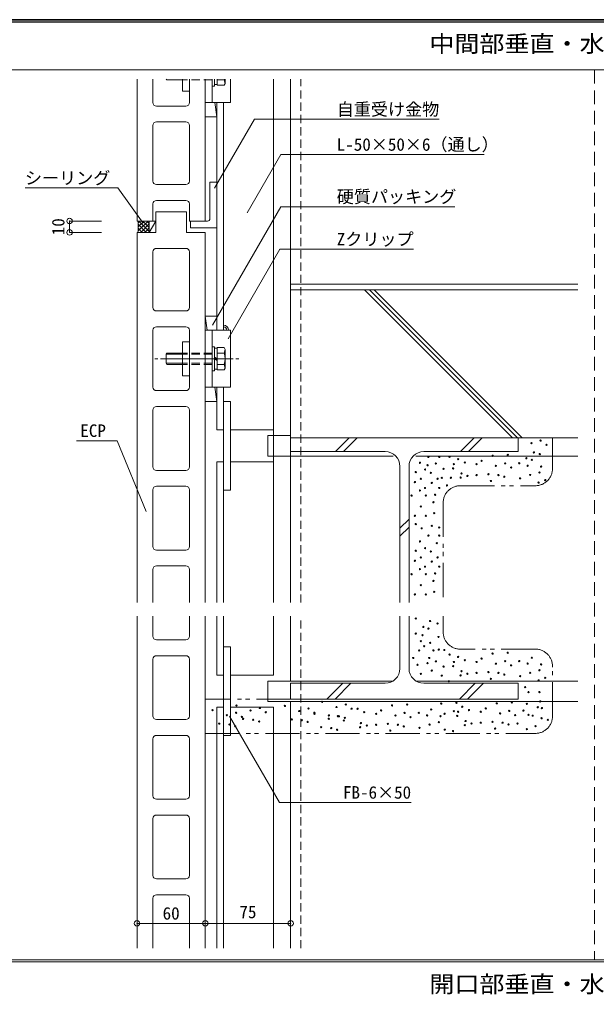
# Model space of a CAD drawing. Units: millimetres at full size, sheet at 1:6. Extents: x -1209 to 1209, y -852 to 852.
# Drawn here: x -607 to -100, y -4 to 852 of the extents above; entities that cross this region are included whole.
import ezdxf
from ezdxf.enums import TextEntityAlignment as Align

# ---------------------------------------------------------------- set-up
doc = ezdxf.new("R2010")
doc.units = ezdxf.units.MM
doc.header["$LTSCALE"] = 6
doc.header["$PDMODE"] = 32
doc.header["$PDSIZE"] = 4.8
for name, pattern in [('DASHED1', [1.8, 1.2, -0.6]), ('DASHED2', [3, 2, -1]), ('DOUBLE_CHAIN1', [8.8, 5, -1, 0.6, -0.6, 0.6, -1])]:
    doc.linetypes.add(name, pattern=pattern)
for name, color, linetype, lineweight in [('0-0_WAKU', 7, 'Continuous', 5), ('0-1_AL', 5, 'Continuous', 5), ('0-2_SUNPO', 7, 'Continuous', 5), ('0-3_STEEL', 6, 'Continuous', 5), ('0-4_KANAMONO', 6, 'Continuous', 5), ('0-5_FUKUSIZA', 3, 'Continuous', 5), ('0-6_HIFUKU', 4, 'Continuous', 5), ('0-7_KUTAI', 4, 'Continuous', 5)]:
    doc.layers.add(name, color=color, linetype=linetype, lineweight=lineweight)
doc.styles.add('ＭＳ ゴシック', font='')
doc.styles.get('ＭＳ ゴシック').set_extended_font_data('MS Gothic')

msp = doc.modelspace()

# ---------------------------------------------------------------- linework, layer by layer
at = {"layer": '0-0_WAKU'}
for p, q in [((-1209.414, 852.414), (1209.414, 852.414)), ((-1208.207, 851.207), (1208.207, 851.207)), ((-1207, 850), (1207, 850)), ((-1207, 808.159), (1207, 808.159)), ((-1207, 26.35), (1207, 26.35)), ((-1207, 24.65), (1207, 24.65))]:
    msp.add_line(p, q, dxfattribs=at)
at = {"layer": '0-0_WAKU', "linetype": 'DASHED2'}
msp.add_line((-102, 808.159), (-102, 26.35), dxfattribs=at)
at = {"layer": '0-1_AL'}
for p, q in [((-503.872, 799.933), (-503.872, 675.409)), ((-489.872, 779.409), (-489.872, 799.933)), ((-457.873, 799.933), (-457.873, 779.409)), ((-443.873, 799.933), (-443.873, 675.409)), ((-460.873, 776.409), (-486.872, 776.409)), ((-486.872, 762.409), (-460.873, 762.409)), ((-489.872, 710.409), (-489.872, 759.409)), ((-457.873, 759.409), (-457.873, 710.409)), ((-460.873, 707.409), (-486.872, 707.409)), ((-489.873, 690.409), (-489.873, 675.409)), ((-486.873, 693.409), (-460.873, 693.409)), ((-457.873, 690.409), (-457.873, 675.409)), ((-487.373, 683.409), (-487.373, 665.409)), ((-487.373, 683.409), (-460.373, 683.409)), ((-460.373, 683.409), (-460.373, 665.409)), ((-503.872, 675.41), (-488.872, 675.41)), ((-489.873, 675.409), (-503.872, 675.409)), ((-457.873, 675.409), (-443.873, 675.409)), ((-503.872, 665.409), (-503.872, 380.05)), ((-503.872, 665.409), (-487.373, 665.409)), ((-503.872, 665.409), (-487.373, 665.409)), ((-443.873, 665.409), (-460.373, 665.409)), ((-443.873, 665.409), (-443.873, 375.293)), ((-486.872, 651.409), (-460.873, 651.409)), ((-489.872, 599.409), (-489.872, 648.409)), ((-457.873, 648.409), (-457.873, 599.409)), ((-460.873, 596.409), (-486.872, 596.409)), ((-486.872, 582.409), (-460.873, 582.409)), ((-489.872, 529.409), (-489.872, 579.409)), ((-457.873, 579.409), (-457.873, 529.409)), ((-460.873, 526.409), (-486.872, 526.409)), ((-489.872, 459.409), (-489.872, 509.409)), ((-486.872, 512.409), (-460.873, 512.409)), ((-457.873, 509.409), (-457.873, 459.409)), ((-460.873, 456.409), (-486.872, 456.409)), ((-489.872, 389.409), (-489.872, 439.409)), ((-486.872, 442.409), (-460.873, 442.409)), ((-457.873, 439.409), (-457.873, 389.409)), ((-460.873, 386.409), (-486.872, 386.409)), ((-503.872, 380.05), (-503.872, 340.19)), ((-489.872, 340.19), (-489.872, 369.409)), ((-486.872, 372.409), (-460.873, 372.409)), ((-457.873, 369.409), (-457.873, 340.19)), ((-443.873, 375.293), (-443.873, 340.19)), ((-503.872, 328.19), (-503.872, 36.6)), ((-489.872, 310.627), (-489.872, 328.19)), ((-457.873, 328.19), (-457.873, 310.627)), ((-443.873, 328.19), (-443.873, 36.6)), ((-460.873, 307.627), (-486.872, 307.627)), ((-503.872, 295.05), (-503.872, 270.19)), ((-486.872, 293.627), (-460.873, 293.627)), ((-489.872, 240.627), (-489.872, 290.627)), ((-457.873, 290.627), (-457.873, 240.627)), ((-443.873, 290.293), (-443.873, 270.19)), ((-460.873, 237.627), (-486.872, 237.627)), ((-486.872, 223.627), (-460.873, 223.627)), ((-489.872, 170.627), (-489.872, 220.627)), ((-457.873, 220.627), (-457.873, 170.627)), ((-460.873, 167.627), (-486.872, 167.627)), ((-489.872, 100.627), (-489.872, 150.627)), ((-486.872, 153.627), (-460.873, 153.627)), ((-457.873, 150.627), (-457.873, 100.627)), ((-460.873, 97.627), (-486.872, 97.627)), ((-489.872, 36.6), (-489.872, 80.627)), ((-486.872, 83.627), (-460.873, 83.627)), ((-457.873, 80.627), (-457.873, 36.6))]:
    msp.add_line(p, q, dxfattribs=at)
for centre, start, end in [((-486.872, 779.409), 179.99998, 269.99998), ((-460.873, 779.409), 270, 0), ((-486.872, 759.409), 89.99998, 179.99998), ((-460.873, 759.409), 0, 90), ((-486.872, 710.409), 179.99998, 269.99998), ((-460.873, 710.409), 270, 0), ((-486.873, 690.409), 90, 180), ((-460.873, 690.409), 0, 90), ((-486.872, 648.409), 89.99998, 179.99998), ((-460.873, 648.409), 0, 90), ((-486.872, 599.409), 179.99998, 269.99998), ((-460.873, 599.409), 270, 0), ((-486.872, 579.409), 89.99998, 179.99998), ((-460.873, 579.409), 0, 90), ((-486.872, 529.409), 179.99998, 269.99998), ((-460.873, 529.409), 270, 0), ((-486.872, 509.409), 89.99998, 179.99998), ((-460.873, 509.409), 0, 90), ((-486.872, 459.409), 179.99998, 269.99998), ((-460.873, 459.409), 270, 0), ((-486.872, 439.409), 89.99998, 179.99998), ((-460.873, 439.409), 0, 90), ((-486.872, 389.409), 179.99998, 269.99998), ((-460.873, 389.409), 270, 0), ((-486.872, 369.409), 89.99998, 179.99998), ((-460.873, 369.409), 0, 90), ((-486.872, 310.627), 179.99998, 269.99998), ((-460.873, 310.627), 270, 0), ((-486.872, 290.627), 89.99998, 179.99998), ((-460.873, 290.627), 0, 90), ((-486.872, 240.627), 179.99998, 269.99998), ((-460.873, 240.627), 270, 0), ((-486.872, 220.627), 89.99998, 179.99998), ((-460.873, 220.627), 0, 90), ((-486.872, 170.627), 179.99998, 269.99998), ((-460.873, 170.627), 270, 0), ((-486.872, 150.627), 89.99998, 179.99998), ((-460.873, 150.627), 0, 90), ((-486.872, 100.627), 179.99998, 269.99998), ((-460.873, 100.627), 270, 0), ((-486.872, 80.627), 89.99998, 179.99998), ((-460.873, 80.627), 0, 90)]:
    msp.add_arc(centre, 3, start, end, dxfattribs=at)
at = {"layer": '0-2_SUNPO'}
for p, q in [((-435.721, 704.141), (-400.721, 764.761)), ((-400.721, 764.761), (-238.272, 764.761)), ((-406.953, 682.618), (-377.379, 733.841)), ((-198.78, 733.841), (-377.379, 733.841)), ((-520.675, 704.412), (-602.239, 704.412)), ((-498.57, 673.398), (-520.675, 704.412)), ((-437.407, 584.034), (-377.379, 688.005)), ((-224.496, 688.005), (-377.379, 688.005)), ((-563.099, 675.409), (-535.024, 675.409)), ((-563.099, 675.409), (-563.099, 665.409)), ((-563.099, 665.409), (-535.024, 665.409)), ((-423.889, 571.892), (-378.426, 650.636)), ((-378.426, 650.636), (-260.873, 650.636)), ((-521.171, 482.459), (-557.18, 482.459)), ((-495.934, 420.387), (-521.171, 482.459)), ((-422.624, 240.63), (-378.792, 164.711)), ((-378.792, 164.711), (-262.904, 164.711)), ((-503.873, 58.521), (-443.873, 58.521)), ((-443.873, 58.521), (-368.873, 58.521))]:
    msp.add_line(p, q, dxfattribs=at)
for p in [(-563.099, 675.409), (-563.099, 665.409), (-503.873, 58.521), (-443.873, 58.521), (-368.873, 58.521)]:
    msp.add_point(p, dxfattribs=at)
at = {"layer": '0-3_STEEL'}
for p, q in [((-383.871, 340.19), (-383.871, 799.933)), ((-433.873, 579.408), (-433.873, 779.407)), ((-427.873, 579.408), (-427.873, 779.407)), ((-439.873, 677.411), (-439.873, 709.41)), ((-439.873, 709.41), (-433.873, 709.41)), ((-441.874, 675.407), (-456.873, 675.41)), ((-433.873, 491.933), (-433.873, 529.407)), ((-427.873, 491.933), (-427.873, 529.407)), ((-427.873, 516.933), (-421.873, 516.933)), ((-427.873, 438.932), (-427.873, 516.933)), ((-427.873, 340.19), (-427.873, 514.407)), ((-421.873, 438.932), (-421.873, 516.933)), ((-433.873, 491.933), (-427.873, 491.933)), ((-421.873, 491.933), (-383.871, 491.933)), ((-433.873, 463.932), (-427.873, 463.932)), ((-433.873, 340.19), (-433.873, 463.932)), ((-421.873, 463.932), (-383.871, 463.932)), ((-427.873, 438.932), (-421.873, 438.932)), ((-433.873, 276.38), (-433.873, 328.19)), ((-427.873, 276.38), (-427.873, 328.19)), ((-383.871, 276.38), (-383.871, 328.19)), ((-427.873, 301.38), (-421.873, 301.38)), ((-427.873, 223.379), (-427.873, 301.38)), ((-421.873, 223.379), (-421.873, 301.38)), ((-433.873, 276.38), (-427.873, 276.38)), ((-421.873, 276.38), (-383.871, 276.38)), ((-433.873, 36.6), (-433.873, 248.379)), ((-433.873, 248.379), (-427.873, 248.379)), ((-427.873, 36.6), (-427.873, 248.379)), ((-421.873, 248.379), (-383.871, 248.379)), ((-383.871, 36.6), (-383.871, 248.379)), ((-427.873, 223.379), (-421.873, 223.379))]:
    msp.add_line(p, q, dxfattribs=at)
msp.add_lwpolyline([(-456.873, 675.41), (-456.873, 669.41), (-433.873, 669.41)], dxfattribs=at)
msp.add_arc((-441.874, 677.411), 2, 270, 0, dxfattribs=at)
at = {"layer": '0-4_KANAMONO'}
for p, q in [((-478.115, 799.933), (-477.811, 799.408)), ((-463.891, 799.408), (-477.811, 799.408)), ((-463.888, 799.933), (-463.888, 789.409)), ((-457.873, 799.933), (-457.873, 789.409)), ((-443.872, 779.407), (-443.872, 799.933)), ((-437.89, 799.933), (-437.89, 779.407)), ((-437.89, 793.909), (-437.89, 799.933)), ((-435.888, 793.909), (-435.888, 799.933)), ((-433.39, 794.593), (-433.39, 799.933)), ((-427.215, 799.501), (-433.39, 799.501)), ((-427.213, 799.501), (-426.388, 796.159)), ((-426.388, 796.159), (-426.388, 799.933)), ((-421.872, 779.407), (-421.872, 799.933)), ((-457.873, 789.409), (-463.888, 789.409)), ((-435.888, 793.909), (-437.89, 793.909)), ((-433.39, 795.208), (-435.888, 795.208)), ((-427.293, 794.593), (-433.39, 794.593)), ((-426.388, 796.156), (-427.293, 794.593)), ((-421.872, 779.407), (-443.872, 779.407)), ((-443.872, 529.407), (-443.872, 579.408)), ((-437.89, 579.408), (-437.89, 529.407)), ((-463.888, 569.409), (-463.888, 539.409)), ((-457.873, 569.409), (-463.888, 569.409)), ((-457.873, 569.409), (-457.873, 539.409)), ((-478.39, 558.408), (-477.811, 559.407)), ((-463.891, 558.408), (-478.39, 558.408)), ((-478.39, 550.407), (-478.39, 558.408)), ((-463.891, 559.407), (-477.811, 559.407)), ((-437.89, 543.909), (-437.89, 564.909)), ((-435.888, 564.909), (-437.89, 564.909)), ((-435.888, 543.909), (-435.888, 564.909)), ((-433.39, 563.607), (-435.888, 563.607)), ((-433.39, 544.593), (-433.39, 564.222)), ((-427.293, 564.222), (-433.39, 564.222)), ((-427.215, 559.314), (-433.39, 559.314)), ((-426.388, 562.659), (-427.291, 564.222)), ((-427.215, 559.314), (-426.388, 562.656)), ((-426.388, 546.159), (-426.388, 562.659)), ((-485.617, 554.409), (-488.251, 554.409)), ((-419.518, 554.409), (-483.277, 554.409)), ((-463.891, 550.407), (-478.39, 550.407)), ((-478.39, 550.407), (-477.811, 549.408)), ((-463.891, 549.408), (-477.811, 549.408)), ((-433.39, 554.409), (-435.888, 555.852)), ((-433.39, 552.963), (-435.888, 554.409)), ((-427.215, 549.501), (-433.39, 549.501)), ((-427.213, 549.501), (-426.388, 546.159)), ((-414.544, 554.409), (-417.178, 554.409)), ((-435.888, 543.909), (-437.89, 543.909)), ((-433.39, 545.208), (-435.888, 545.208)), ((-427.293, 544.593), (-433.39, 544.593)), ((-426.388, 546.156), (-427.293, 544.593)), ((-457.873, 539.409), (-463.888, 539.409)), ((-421.872, 529.407), (-443.872, 529.407))]:
    msp.add_line(p, q, dxfattribs=at)
at = {"layer": '0-4_KANAMONO', "linetype": 'DASHED1'}
for p, q in [((-437.89, 799.408), (-463.888, 799.408)), ((-437.89, 559.407), (-463.888, 559.407)), ((-437.89, 558.408), (-463.888, 558.408)), ((-437.89, 550.407), (-463.888, 550.407)), ((-437.89, 549.408), (-463.888, 549.408))]:
    msp.add_line(p, q, dxfattribs=at)
at = {"layer": '0-4_KANAMONO'}
msp.add_lwpolyline([(-421.872, 529.407), (-421.872, 579.408), (-443.872, 579.408)], dxfattribs=at)
for centre, end in [((-441.387, 804.409), 342.6379), ((-441.387, 554.409), 19.097)]:
    msp.add_arc(centre, 15, 340.90302, end, dxfattribs=at)
at = {"layer": '0-5_FUKUSIZA'}
for p, q in [((-433.873, 766.907), (-435.539, 779.407)), ((-433.873, 766.907), (-443.872, 766.907)), ((-503.872, 675.41), (-493.096, 675.41)), ((-502.872, 670.231), (-497.693, 675.41)), ((-502.872, 666.695), (-494.158, 675.41)), ((-502.872, 673.766), (-501.229, 675.41)), ((-502.872, 674.41), (-502.872, 666.409)), ((-495.741, 665.409), (-502.872, 672.54)), ((-499.276, 665.409), (-502.872, 669.005)), ((-493.096, 666.3), (-502.206, 675.41)), ((-500.623, 665.409), (-493.096, 672.936)), ((-493.096, 669.835), (-498.671, 675.41)), ((-497.088, 665.409), (-493.096, 669.4)), ((-493.096, 673.371), (-495.136, 675.41)), ((-493.096, 675.41), (-487.373, 675.41)), ((-493.096, 665.409), (-493.096, 675.41)), ((-502.812, 665.409), (-503.136, 665.732)), ((-493.552, 665.409), (-493.096, 665.865)), ((-433.873, 591.908), (-443.872, 591.908)), ((-442.205, 579.408), (-443.872, 591.908)), ((-433.873, 516.907), (-435.539, 529.407)), ((-433.873, 516.907), (-443.872, 516.907))]:
    msp.add_line(p, q, dxfattribs=at)
for points in [[(-503.872, 665.409), (-493.096, 665.409), (-487.373, 675.41)], [(-487.373, 675.41), (-487.373, 665.409), (-493.096, 665.409)]]:
    msp.add_lwpolyline(points, dxfattribs=at)
for centre, radius, start, end in [((-503.872, 674.41), 1, 0, 90), ((-503.872, 666.409), 1, 270, 0), ((-427.873, 579.411), 4.5, 0, 90), ((-427.873, 579.411), 3, 0, 90)]:
    msp.add_arc(centre, radius, start, end, dxfattribs=at)
at = {"layer": '0-6_HIFUKU', "linetype": 'DOUBLE_CHAIN1'}
for p, q in [((-138.874, 457.933), (-138.874, 484.933)), ((-219.874, 442.933), (-153.873, 442.933)), ((-234.874, 427.933), (-234.874, 340.19)), ((-234.874, 314.38), (-234.874, 328.19)), ((-153.873, 299.38), (-219.874, 299.38)), ((-138.874, 240.379), (-138.874, 284.38)), ((-368.875, 255.379), (-443.873, 255.379)), ((-443.873, 225.379), (-153.873, 225.379))]:
    msp.add_line(p, q, dxfattribs=at)
at = {"layer": '0-6_HIFUKU'}
for centre in [(-157.376, 480.303), (-149.257, 482.518), (-155.162, 472.184), (-149.995, 470.708), (-144.09, 478.827), (-255.254, 463.059), (-247.872, 468.225), (-241.217, 462.388), (-238.277, 468.225), (-229.195, 468.369), (-221.738, 466.26), (-215.833, 463.308), (-201.071, 464.784), (-191.475, 469.213), (-180.404, 462.57), (-178.189, 469.951), (-168.028, 462.673), (-161.805, 467.017), (-156.957, 465.625), (-258.944, 454.939), (-250.825, 457.154), (-248.599, 460.912), (-245.658, 454.201), (-234.494, 457.771), (-226.167, 458.141), (-225.429, 461.832), (-218.786, 453.712), (-205.5, 461.832), (-188.523, 460.356), (-175.237, 458.879), (-160.647, 460.459), (-150.314, 454.554), (-148.837, 459.72), (-259.682, 446.082), (-254.515, 449.034), (-244.92, 445.344), (-239.753, 449.034), (-236.15, 449.823), (-228.033, 449.913), (-219.524, 450.022), (-213.619, 451.498), (-205.5, 452.236), (-195.166, 452.974), (-192.952, 447.069), (-186.309, 452.236), (-181.142, 450.76), (-167.29, 449.387), (-158.433, 452.339), (-151.052, 445.696), (-145.147, 447.911), (-255.254, 438.7), (-250.825, 440.915), (-238.277, 440.915), (-231.518, 443.176), (-262.635, 434.272), (-250.087, 434.272), (-243.444, 428.367), (-241.967, 435.01), (-254.515, 424.676), (-259.682, 416.557), (-250.087, 416.557), (-242.706, 418.771), (-258.944, 409.176), (-253.777, 405.485), (-244.92, 407.699), (-238.277, 406.223), (-255.254, 393.953), (-247.872, 399.12), (-238.277, 399.12), (-258.944, 385.833), (-250.825, 388.048), (-245.658, 385.095), (-240.491, 392.477), (-259.682, 376.976), (-254.515, 379.929), (-239.753, 379.929), (-255.254, 369.595), (-250.825, 371.809), (-244.92, 376.238), (-238.277, 371.809), (-262.635, 365.166), (-250.087, 365.166), (-243.444, 359.261), (-241.967, 365.904), (-254.515, 355.571), (-259.682, 347.451), (-250.087, 347.451), (-242.706, 349.666), (-258.944, 326.283), (-252.301, 318.902), (-247.872, 317.426), (-246.396, 324.069), (-239.753, 321.855), (-258.944, 312.997), (-253.039, 311.521), (-239.015, 310.045), (-254.515, 306.354), (-251.563, 301.925), (-246.396, 304.878), (-261.159, 291.592), (-255.992, 298.235), (-247.134, 291.592), (-243.444, 298.235), (-238.811, 298.925), (-233.844, 298.594), (-229.207, 294.62), (-221.75, 292.511), (-201.083, 291.035), (-191.487, 295.464), (-178.201, 296.202), (-156.968, 291.876), (-257.468, 285.687), (-248.61, 287.163), (-241.229, 288.639), (-234.506, 284.022), (-226.179, 284.392), (-225.441, 288.082), (-215.845, 289.559), (-205.512, 288.082), (-188.535, 286.606), (-180.415, 288.821), (-175.249, 285.13), (-168.04, 288.924), (-160.659, 286.709), (-148.849, 285.971), (-254.515, 277.567), (-244.92, 280.52), (-236.162, 276.073), (-219.536, 276.272), (-218.798, 279.963), (-213.631, 277.749), (-205.512, 278.487), (-195.178, 279.225), (-186.32, 278.487), (-181.153, 277.011), (-167.302, 275.637), (-158.445, 278.59), (-150.325, 280.804), (-145.158, 274.161), (-229.87, 271.106), (-192.963, 273.32), (-162.873, 266.042), (-151.063, 271.947), (-159.921, 261.613), (-150.325, 261.613), (-416.581, 249.868), (-373.87, 249.454), (-341.174, 252.972), (-328.626, 248.543), (-320.506, 250.757), (-279.829, 249.946), (-266.543, 250.684), (-236.58, 251.513), (-223.294, 252.251), (-218.107, 248.795), (-187.844, 251.748), (-174.558, 252.486), (-161.397, 251.279), (-151.802, 248.327), (-149.587, 253.494), (-437.482, 245.729), (-424.934, 241.3), (-416.815, 243.515), (-411.648, 239.824), (-404.033, 245.439), (-395.914, 247.653), (-390.747, 243.963), (-361.322, 245.025), (-353.202, 247.239), (-348.035, 243.549), (-348.003, 242.625), (-335.269, 241.162), (-327.335, 240.411), (-326.411, 240.424), (-315.34, 247.067), (-310.092, 246.994), (-304.187, 244.041), (-293.853, 242.565), (-289.424, 245.517), (-276.876, 241.089), (-268.757, 243.303), (-263.59, 239.613), (-256.382, 243.406), (-249.001, 241.192), (-245.31, 246.359), (-237.191, 240.454), (-233.627, 242.656), (-225.508, 244.87), (-222.536, 240.676), (-221.798, 244.366), (-212.202, 245.843), (-201.869, 244.366), (-197.44, 247.319), (-184.892, 242.89), (-176.772, 245.105), (-171.606, 241.414), (-164.35, 245.374), (-159.921, 241.684), (-156.23, 240.946), (-148.111, 247.589), (-431.577, 233.919), (-422.72, 233.181), (-417.553, 231.705), (-410.676, 238.058), (-401.819, 237.32), (-396.652, 235.843), (-367.965, 237.644), (-359.107, 236.906), (-353.94, 235.429), (-342.098, 230.815), (-335.455, 238.196), (-322.168, 236.72), (-321.244, 238.947), (-307.877, 230.755), (-307.139, 234.446), (-301.972, 232.231), (-293.853, 232.969), (-283.519, 233.707), (-274.662, 232.969), (-269.495, 231.493), (-246.786, 233.072), (-238.667, 235.287), (-215.893, 232.556), (-215.155, 236.247), (-209.988, 234.033), (-201.869, 234.771), (-191.535, 235.509), (-182.677, 234.771), (-177.51, 233.294), (-169.594, 234.013), (-153.698, 231.695), (-148.399, 238.65), (-142.944, 237.255), (-333.24, 230.077), (-328.073, 228.601), (-281.305, 227.802), (-255.644, 230.12), (-233.5, 228.644), (-226.227, 227.39), (-189.32, 229.604), (-161.315, 229.045)]:
    msp.add_circle(centre, 0.567, dxfattribs=at)
at = {"layer": '0-6_HIFUKU', "linetype": 'DOUBLE_CHAIN1'}
for centre, start, end in [((-153.873, 457.933), 270, 0), ((-219.874, 427.933), 90, 180), ((-219.874, 314.38), 180, 270), ((-153.873, 284.38), 0, 90), ((-153.873, 240.379), 270, 0)]:
    msp.add_arc(centre, 15, start, end, dxfattribs=at)
at = {"layer": '0-7_KUTAI', "color": 6}
for p, q in [((-368.873, 340.19), (-368.873, 799.933)), ((-388.873, 486.933), (-368.873, 486.933)), ((-368.875, 484.933), (-368.875, 472.933)), ((-368.875, 484.933), (-168.873, 484.933)), ((-329.589, 472.933), (-317.59, 484.933)), ((-322.519, 472.933), (-310.518, 484.933)), ((-219.687, 472.933), (-207.687, 484.933)), ((-212.616, 472.933), (-200.616, 484.933)), ((-168.873, 484.933), (-168.873, 472.933)), ((-368.875, 472.933), (-285.873, 472.933)), ((-251.875, 472.933), (-168.873, 472.933)), ((-258.804, 468.932), (-116.488, 468.932)), ((-272.874, 459.934), (-272.874, 340.19)), ((-264.874, 459.934), (-264.874, 340.19)), ((-272.874, 405.604), (-264.874, 413.605)), ((-272.874, 398.533), (-264.874, 406.534)), ((-368.873, 271.38), (-368.873, 328.19)), ((-272.874, 328.19), (-272.874, 282.379)), ((-264.874, 328.19), (-264.874, 282.379)), ((-388.873, 253.379), (-388.873, 271.38)), ((-388.873, 271.38), (-278.944, 271.38)), ((-368.875, 269.38), (-368.875, 255.379)), ((-368.875, 269.38), (-285.873, 269.38)), ((-336.967, 255.379), (-322.966, 269.38)), ((-329.896, 255.38), (-315.894, 269.38)), ((-258.804, 271.38), (-116.488, 271.38)), ((-251.875, 269.38), (-168.873, 269.38)), ((-220.644, 255.379), (-206.646, 269.38)), ((-213.576, 255.379), (-199.575, 269.38)), ((-168.873, 269.38), (-168.873, 255.379)), ((-388.873, 253.379), (-116.488, 253.379)), ((-368.875, 255.379), (-168.873, 255.379)), ((-368.873, 36.6), (-368.873, 253.379))]:
    msp.add_line(p, q, dxfattribs=at)
at = {"layer": '0-7_KUTAI', "color": 6, "linetype": 'DASHED1'}
for p, q in [((-359.873, 340.19), (-359.873, 799.933)), ((-359.873, 36.6), (-359.873, 328.19))]:
    msp.add_line(p, q, dxfattribs=at)
at = {"layer": '0-7_KUTAI', "linetype": 'DASHED1'}
msp.add_line((-368.875, 619.933), (-368.875, 484.933), dxfattribs=at)
at = {"layer": '0-7_KUTAI'}
for p, q in [((-368.875, 619.933), (-116.488, 619.933)), ((-368.875, 614.932), (-368.875, 484.933)), ((-368.875, 614.932), (-116.488, 614.932)), ((-303.853, 614.932), (-173.854, 484.933)), ((-299.611, 614.932), (-169.612, 484.933)), ((-295.369, 614.932), (-165.367, 484.933)), ((-368.875, 484.933), (-116.488, 484.933))]:
    msp.add_line(p, q, dxfattribs=at)
at = {"layer": '0-7_KUTAI', "color": 6}
msp.add_lwpolyline([(-388.873, 486.933), (-388.873, 468.932), (-278.944, 468.932)], dxfattribs=at)
for centre, start, end in [((-285.873, 459.934), 0, 90), ((-251.875, 459.934), 90, 180), ((-285.873, 282.379), 270, 0), ((-251.875, 282.379), 180, 270)]:
    msp.add_arc(centre, 13, start, end, dxfattribs=at)

# ---------------------------------------------------------------- texts
at = {"layer": '0-0_WAKU', "style": 'ＭＳ ゴシック', "width": 1.1}
for s, p in [('中間部垂直・水平断面詳細図', (-247, 819.409)), ('開口部垂直・水平断面詳細図', (-247, -6.6))]:
    msp.add_text(s, height=14.66, dxfattribs=at).set_placement(p, align=Align.BOTTOM_LEFT)
at = {"layer": '0-2_SUNPO', "style": 'ＭＳ ゴシック'}
for s, p in [('自重受け金物', (-328.372, 764.761)), ('L-50×50×6（通し）', (-328.372, 733.841)), ('シーリング', (-602.342, 704.412)), ('硬質パッキング', (-328.372, 688.005)), ('Zクリップ', (-328.372, 650.636)), ('ECP', (-553.671, 482.459)), ('FB-6×50', (-322.904, 164.711)), ('60', (-481.373, 58.521)), ('75', (-413.873, 59.721))]:
    msp.add_text(s, height=11, dxfattribs=at).set_placement(p, align=Align.BOTTOM_LEFT)
msp.add_text('10', height=11, rotation=90, dxfattribs=at).set_placement((-564.299, 662.909), align=Align.BOTTOM_LEFT)

doc.saveas('drawing.dxf')
